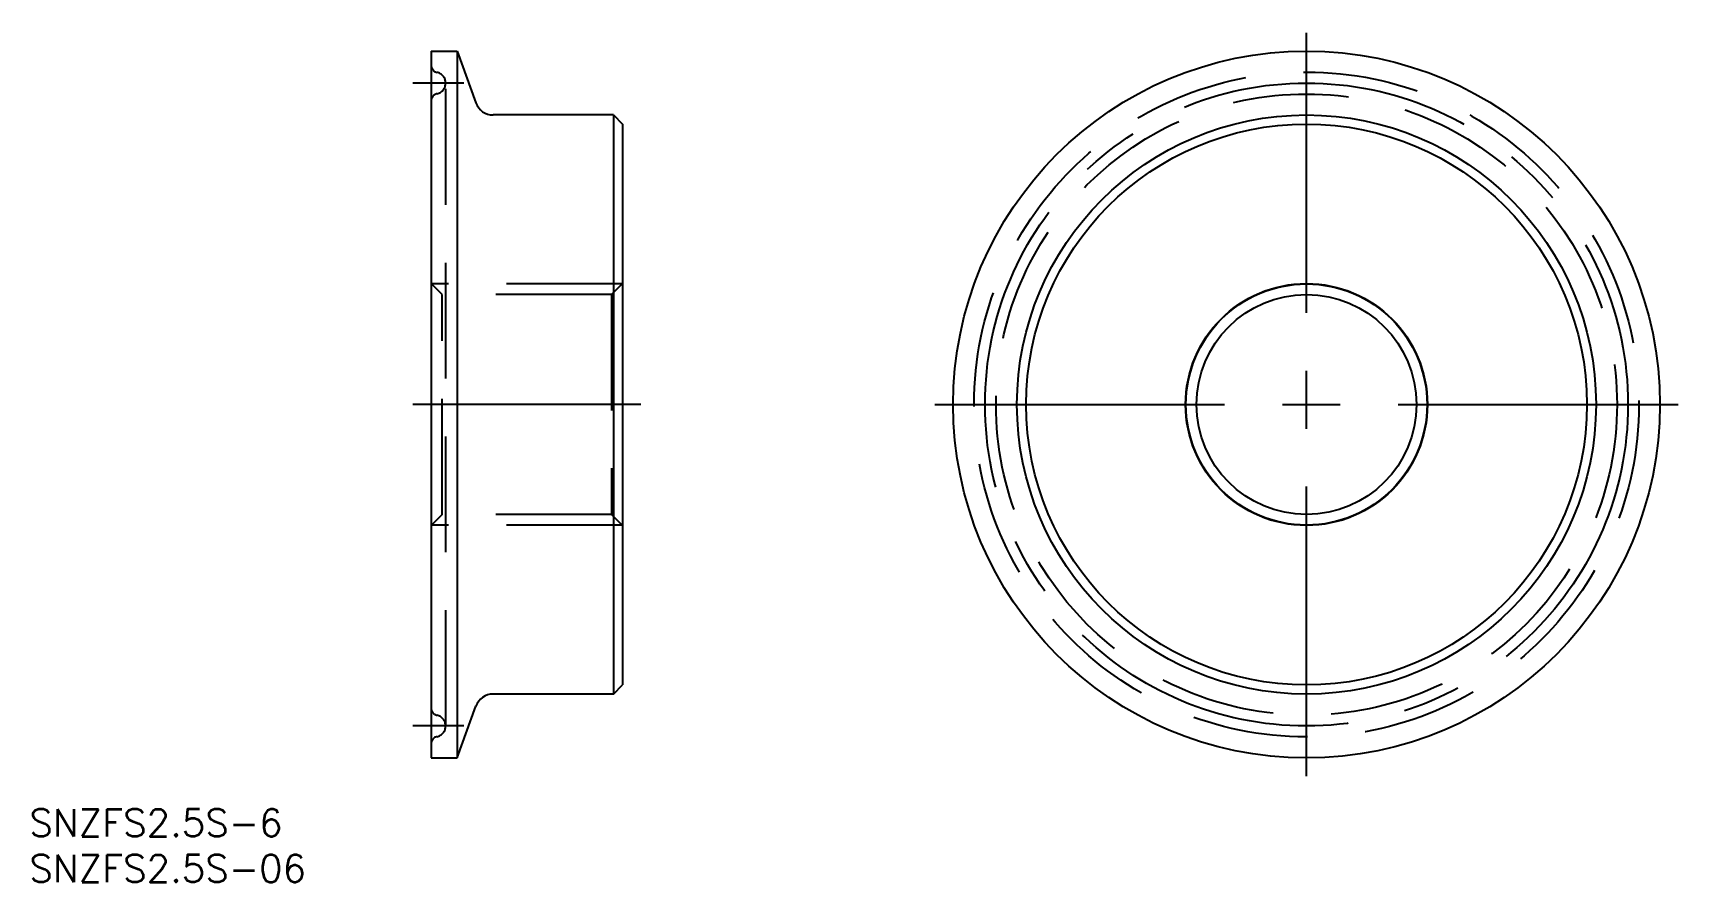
# Model space of a CAD drawing. Extents: x -140 to 41, y -52 to 41.
import ezdxf

# ---------------------------------------------------------------- set-up
doc = ezdxf.new("R2010")
doc.units = 0
doc.linetypes.add('CENTER', pattern=[50.8, 31.75, -6.35, 6.35, -6.35])
doc.linetypes.add('DASHED', pattern=[19.05, 12.7, -6.35])
doc.layers.get('0').update_dxf_attribs({"linetype": 'CONTINUOUS'})
doc.layers.add('CENTER', color=1, linetype='CENTER')
doc.styles.get("Standard").update_dxf_attribs({"font": 'txt.shx', "height": 3, "bigfont": 'bigfont.shx'})

msp = doc.modelspace()

# ---------------------------------------------------------------- linework, layer by layer
at = {"color": 7, "linetype": 'CONTINUOUS'}
for p, q in [((-96, 38.75), (-96, -38.75)), ((-96, 38.75), (-93.15, 38.75)), ((-93.15, 38.75), (-93.15, -38.75)), ((-93.15, 38.75), (-91.08, 33.07)), ((-76, 31.75), (-89.2, 31.75)), ((-76, 31.75), (-76, -31.75)), ((-76, 31.75), (-75, 30.75)), ((-75, 30.75), (-75, -30.75)), ((-76, -31.75), (-89.2, -31.75)), ((-76, -31.75), (-75, -30.75)), ((-93.15, -38.75), (-91.08, -33.07)), ((-96, -38.75), (-93.15, -38.75))]:
    msp.add_line(p, q, dxfattribs=at)
at = {"color": 3, "linetype": 'DASHED'}
for p, q in [((-94.4, -35.25), (-94.4, 35.25)), ((-94.8, 12.06), (-96, 13.26)), ((-75.04, 13.22), (-95.96, 13.22)), ((-76.2, 12.06), (-75, 13.26)), ((-94.8, -12.06), (-94.8, 12.06)), ((-76.2, 12.06), (-94.8, 12.06)), ((-76.2, 12.06), (-76.2, -12.06)), ((-94.8, -12.06), (-96, -13.26)), ((-76.2, -12.06), (-94.8, -12.06)), ((-76.2, -12.06), (-75, -13.26)), ((-75.04, -13.22), (-95.96, -13.22))]:
    msp.add_line(p, q, dxfattribs=at)
at = {"color": 7, "linetype": 'CONTINUOUS'}
for radius in [38.75, 31.75, 30.75, 13.26, 12.06]:
    msp.add_circle((0, 0), radius, dxfattribs=at)
at = {"color": 3, "linetype": 'DASHED'}
for radius in [36.45, 34.05]:
    msp.add_circle((0, 0), radius, dxfattribs=at)
at = {"color": 3, "linetype": 'CONTINUOUS'}
msp.add_circle((0, 0), 13.22, dxfattribs=at)
at = {"color": 3, "linetype": 'DASHED'}
for centre, radius, start, end in [((-95.2, 37.21), 0.8, 180, 258.463), ((-95.6, 35.25), 1.2, 281.537, 78.463), ((-95.2, 33.29), 0.8, 101.537, 180), ((-95.2, -33.29), 0.8, 180, 258.463), ((-95.6, -35.25), 1.2, 281.537, 78.463), ((-95.2, -37.21), 0.8, 101.537, 180)]:
    msp.add_arc(centre, radius, start, end, dxfattribs=at)
at = {"color": 7, "linetype": 'CONTINUOUS'}
for centre, start, end in [((-89.2, 33.75), 200, 270), ((-89.2, -33.75), 90, 160)]:
    msp.add_arc(centre, 2, start, end, dxfattribs=at)
at = {"layer": 'CENTER', "color": 1, "linetype": 'CENTER'}
for p, q in [((0, -40.75), (0, 40.75)), ((-92.4, 35.25), (-98, 35.25)), ((-73, 0), (-98, 0)), ((-40.75, 0), (40.75, 0)), ((-92.4, -35.25), (-98, -35.25))]:
    msp.add_line(p, q, dxfattribs=at)
msp.add_circle((0, 0), 35.25, dxfattribs=at)

# ---------------------------------------------------------------- texts
at = {"color": 7, "linetype": 'CONTINUOUS'}
for s, p in [('SNZFS2.5S-6', (-140.06, -47.37)), ('SNZFS2.5S-06', (-140.06, -52.37))]:
    msp.add_text(s, height=3, dxfattribs=at).set_placement(p)

doc.saveas('drawing.dxf')
